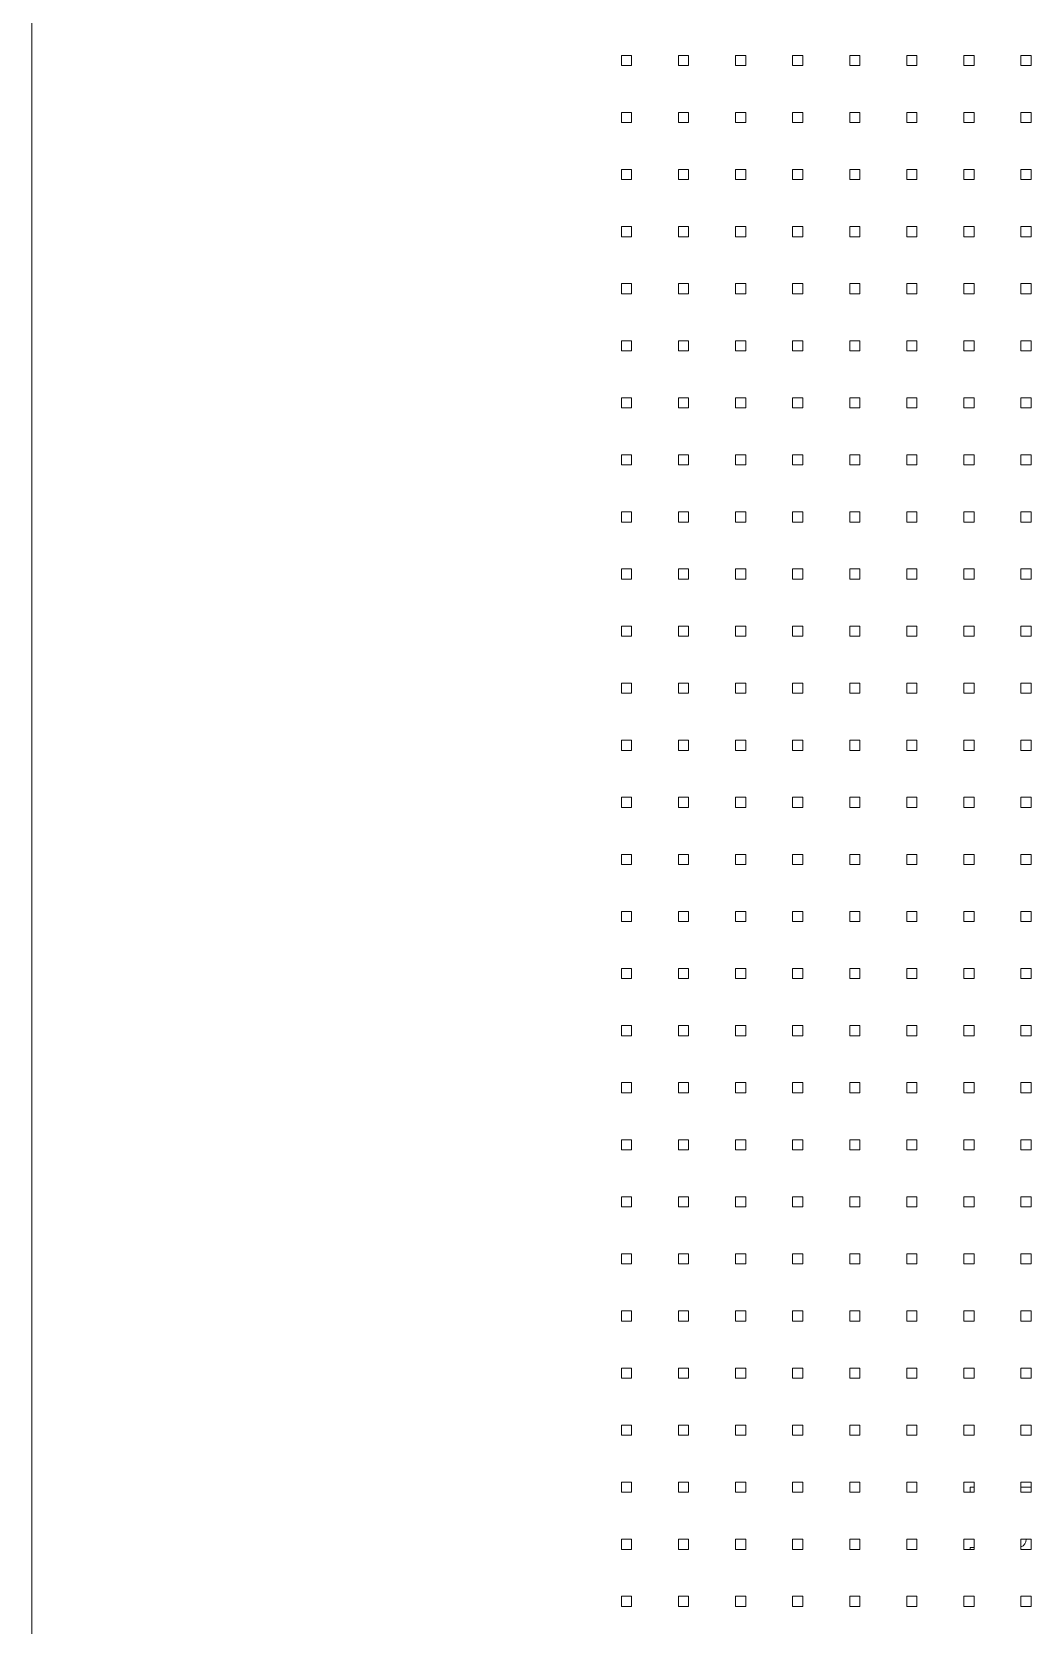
# Model space of a CAD drawing. Header units: millimetres. Extents: x 0 to 72, y -17 to 199.
# Drawn here: x 0 to 33.3, y 37.7 to 90.9 of the extents above; entities that cross this region are included whole.
import ezdxf

# ---------------------------------------------------------------- set-up
doc = ezdxf.new("R2010")
doc.units = ezdxf.units.MM
doc.layers.add('Visible (ANSI)', color=7, linetype='Continuous', lineweight=50)

msp = doc.modelspace()

# ---------------------------------------------------------------- linework, layer by layer
at = {"layer": 'Visible (ANSI)', "lineweight": 18}
for p, q in [((-0.001, 10.399), (-0.001, 198.76)), ((19.671, 89.767), (19.671, 90.105)), ((19.671, 90.105), (20.009, 90.105)), ((20.009, 90.105), (20.009, 89.767)), ((21.576, 89.767), (21.576, 90.105)), ((21.576, 90.105), (21.914, 90.105)), ((21.914, 90.105), (21.914, 89.767)), ((23.481, 89.767), (23.481, 90.105)), ((23.481, 90.105), (23.819, 90.105)), ((23.819, 90.105), (23.819, 89.767)), ((25.386, 89.767), (25.386, 90.105)), ((25.386, 90.105), (25.724, 90.105)), ((25.724, 90.105), (25.724, 89.767)), ((27.291, 89.767), (27.291, 90.105)), ((27.291, 90.105), (27.629, 90.105)), ((27.629, 90.105), (27.629, 89.767)), ((29.196, 89.767), (29.196, 90.105)), ((29.196, 90.105), (29.534, 90.105)), ((29.534, 90.105), (29.534, 89.767)), ((31.101, 89.767), (31.101, 90.105)), ((31.101, 90.105), (31.439, 90.105)), ((31.439, 90.105), (31.439, 89.767)), ((33.006, 89.767), (33.006, 90.105)), ((33.006, 90.105), (33.344, 90.105)), ((33.344, 90.105), (33.344, 89.767)), ((20.009, 89.767), (19.671, 89.767)), ((21.914, 89.767), (21.576, 89.767)), ((23.819, 89.767), (23.481, 89.767)), ((25.724, 89.767), (25.386, 89.767)), ((27.629, 89.767), (27.291, 89.767)), ((29.534, 89.767), (29.196, 89.767)), ((31.439, 89.767), (31.101, 89.767)), ((33.344, 89.767), (33.006, 89.767)), ((19.671, 87.862), (19.671, 88.2)), ((19.671, 88.2), (20.009, 88.2)), ((20.009, 87.862), (19.671, 87.862)), ((20.009, 88.2), (20.009, 87.862)), ((21.576, 87.862), (21.576, 88.2)), ((21.576, 88.2), (21.914, 88.2)), ((21.914, 87.862), (21.576, 87.862)), ((21.914, 88.2), (21.914, 87.862)), ((23.481, 87.862), (23.481, 88.2)), ((23.481, 88.2), (23.819, 88.2)), ((23.819, 87.862), (23.481, 87.862)), ((23.819, 88.2), (23.819, 87.862)), ((25.386, 87.862), (25.386, 88.2)), ((25.386, 88.2), (25.724, 88.2)), ((25.724, 87.862), (25.386, 87.862)), ((25.724, 88.2), (25.724, 87.862)), ((27.291, 87.862), (27.291, 88.2)), ((27.291, 88.2), (27.629, 88.2)), ((27.629, 87.862), (27.291, 87.862)), ((27.629, 88.2), (27.629, 87.862)), ((29.196, 87.862), (29.196, 88.2)), ((29.196, 88.2), (29.534, 88.2)), ((29.534, 87.862), (29.196, 87.862)), ((29.534, 88.2), (29.534, 87.862)), ((31.101, 87.862), (31.101, 88.2)), ((31.101, 88.2), (31.439, 88.2)), ((31.439, 87.862), (31.101, 87.862)), ((31.439, 88.2), (31.439, 87.862)), ((33.006, 87.862), (33.006, 88.2)), ((33.006, 88.2), (33.344, 88.2)), ((33.344, 87.862), (33.006, 87.862)), ((33.344, 88.2), (33.344, 87.862)), ((19.671, 85.957), (19.671, 86.295)), ((19.671, 86.295), (20.009, 86.295)), ((20.009, 86.295), (20.009, 85.957)), ((21.576, 85.957), (21.576, 86.295)), ((21.576, 86.295), (21.914, 86.295)), ((21.914, 86.295), (21.914, 85.957)), ((23.481, 85.957), (23.481, 86.295)), ((23.481, 86.295), (23.819, 86.295)), ((23.819, 86.295), (23.819, 85.957)), ((25.386, 85.957), (25.386, 86.295)), ((25.386, 86.295), (25.724, 86.295)), ((25.724, 86.295), (25.724, 85.957)), ((27.291, 85.957), (27.291, 86.295)), ((27.291, 86.295), (27.629, 86.295)), ((27.629, 86.295), (27.629, 85.957)), ((29.196, 85.957), (29.196, 86.295)), ((29.196, 86.295), (29.534, 86.295)), ((29.534, 86.295), (29.534, 85.957)), ((31.101, 85.957), (31.101, 86.295)), ((31.101, 86.295), (31.439, 86.295)), ((31.439, 86.295), (31.439, 85.957)), ((33.006, 85.957), (33.006, 86.295)), ((33.006, 86.295), (33.344, 86.295)), ((33.344, 86.295), (33.344, 85.957)), ((20.009, 85.957), (19.671, 85.957)), ((21.914, 85.957), (21.576, 85.957)), ((23.819, 85.957), (23.481, 85.957)), ((25.724, 85.957), (25.386, 85.957)), ((27.629, 85.957), (27.291, 85.957)), ((29.534, 85.957), (29.196, 85.957)), ((31.439, 85.957), (31.101, 85.957)), ((33.344, 85.957), (33.006, 85.957)), ((19.671, 84.052), (19.671, 84.39)), ((19.671, 84.39), (20.009, 84.39)), ((20.009, 84.052), (19.671, 84.052)), ((20.009, 84.39), (20.009, 84.052)), ((21.576, 84.052), (21.576, 84.39)), ((21.576, 84.39), (21.914, 84.39)), ((21.914, 84.052), (21.576, 84.052)), ((21.914, 84.39), (21.914, 84.052)), ((23.481, 84.052), (23.481, 84.39)), ((23.481, 84.39), (23.819, 84.39)), ((23.819, 84.052), (23.481, 84.052)), ((23.819, 84.39), (23.819, 84.052)), ((25.386, 84.052), (25.386, 84.39)), ((25.386, 84.39), (25.724, 84.39)), ((25.724, 84.052), (25.386, 84.052)), ((25.724, 84.39), (25.724, 84.052)), ((27.291, 84.052), (27.291, 84.39)), ((27.291, 84.39), (27.629, 84.39)), ((27.629, 84.052), (27.291, 84.052)), ((27.629, 84.39), (27.629, 84.052)), ((29.196, 84.052), (29.196, 84.39)), ((29.196, 84.39), (29.534, 84.39)), ((29.534, 84.052), (29.196, 84.052)), ((29.534, 84.39), (29.534, 84.052)), ((31.101, 84.052), (31.101, 84.39)), ((31.101, 84.39), (31.439, 84.39)), ((31.439, 84.052), (31.101, 84.052)), ((31.439, 84.39), (31.439, 84.052)), ((33.006, 84.052), (33.006, 84.39)), ((33.006, 84.39), (33.344, 84.39)), ((33.344, 84.052), (33.006, 84.052)), ((33.344, 84.39), (33.344, 84.052)), ((19.671, 82.147), (19.671, 82.485)), ((19.671, 82.485), (20.009, 82.485)), ((20.009, 82.485), (20.009, 82.147)), ((21.576, 82.147), (21.576, 82.485)), ((21.576, 82.485), (21.914, 82.485)), ((21.914, 82.485), (21.914, 82.147)), ((23.481, 82.147), (23.481, 82.485)), ((23.481, 82.485), (23.819, 82.485)), ((23.819, 82.485), (23.819, 82.147)), ((25.386, 82.147), (25.386, 82.485)), ((25.386, 82.485), (25.724, 82.485)), ((25.724, 82.485), (25.724, 82.147)), ((27.291, 82.147), (27.291, 82.485)), ((27.291, 82.485), (27.629, 82.485)), ((27.629, 82.485), (27.629, 82.147)), ((29.196, 82.147), (29.196, 82.485)), ((29.196, 82.485), (29.534, 82.485)), ((29.534, 82.485), (29.534, 82.147)), ((31.101, 82.147), (31.101, 82.485)), ((31.101, 82.485), (31.439, 82.485)), ((31.439, 82.485), (31.439, 82.147)), ((33.006, 82.147), (33.006, 82.485)), ((33.006, 82.485), (33.344, 82.485)), ((33.344, 82.485), (33.344, 82.147)), ((20.009, 82.147), (19.671, 82.147)), ((21.914, 82.147), (21.576, 82.147)), ((23.819, 82.147), (23.481, 82.147)), ((25.724, 82.147), (25.386, 82.147)), ((27.629, 82.147), (27.291, 82.147)), ((29.534, 82.147), (29.196, 82.147)), ((31.439, 82.147), (31.101, 82.147)), ((33.344, 82.147), (33.006, 82.147)), ((19.671, 80.242), (19.671, 80.58)), ((19.671, 80.58), (20.009, 80.58)), ((20.009, 80.58), (20.009, 80.242)), ((21.576, 80.242), (21.576, 80.58)), ((21.576, 80.58), (21.914, 80.58)), ((21.914, 80.58), (21.914, 80.242)), ((23.481, 80.242), (23.481, 80.58)), ((23.481, 80.58), (23.819, 80.58)), ((23.819, 80.58), (23.819, 80.242)), ((25.386, 80.242), (25.386, 80.58)), ((25.386, 80.58), (25.724, 80.58)), ((25.724, 80.58), (25.724, 80.242)), ((27.291, 80.242), (27.291, 80.58)), ((27.291, 80.58), (27.629, 80.58)), ((27.629, 80.58), (27.629, 80.242)), ((29.196, 80.242), (29.196, 80.58)), ((29.196, 80.58), (29.534, 80.58)), ((29.534, 80.58), (29.534, 80.242)), ((31.101, 80.242), (31.101, 80.58)), ((31.101, 80.58), (31.439, 80.58)), ((31.439, 80.58), (31.439, 80.242)), ((33.006, 80.242), (33.006, 80.58)), ((33.006, 80.58), (33.344, 80.58)), ((33.344, 80.58), (33.344, 80.242)), ((20.009, 80.242), (19.671, 80.242)), ((21.914, 80.242), (21.576, 80.242)), ((23.819, 80.242), (23.481, 80.242)), ((25.724, 80.242), (25.386, 80.242)), ((27.629, 80.242), (27.291, 80.242)), ((29.534, 80.242), (29.196, 80.242)), ((31.439, 80.242), (31.101, 80.242)), ((33.344, 80.242), (33.006, 80.242)), ((19.671, 78.337), (19.671, 78.675)), ((19.671, 78.675), (20.009, 78.675)), ((20.009, 78.337), (19.671, 78.337)), ((20.009, 78.675), (20.009, 78.337)), ((21.576, 78.337), (21.576, 78.675)), ((21.576, 78.675), (21.914, 78.675)), ((21.914, 78.337), (21.576, 78.337)), ((21.914, 78.675), (21.914, 78.337)), ((23.481, 78.337), (23.481, 78.675)), ((23.481, 78.675), (23.819, 78.675)), ((23.819, 78.337), (23.481, 78.337)), ((23.819, 78.675), (23.819, 78.337)), ((25.386, 78.337), (25.386, 78.675)), ((25.386, 78.675), (25.724, 78.675)), ((25.724, 78.337), (25.386, 78.337)), ((25.724, 78.675), (25.724, 78.337)), ((27.291, 78.337), (27.291, 78.675)), ((27.291, 78.675), (27.629, 78.675)), ((27.629, 78.337), (27.291, 78.337)), ((27.629, 78.675), (27.629, 78.337)), ((29.196, 78.337), (29.196, 78.675)), ((29.196, 78.675), (29.534, 78.675)), ((29.534, 78.337), (29.196, 78.337)), ((29.534, 78.675), (29.534, 78.337)), ((31.101, 78.337), (31.101, 78.675)), ((31.101, 78.675), (31.439, 78.675)), ((31.439, 78.337), (31.101, 78.337)), ((31.439, 78.675), (31.439, 78.337)), ((33.006, 78.337), (33.006, 78.675)), ((33.006, 78.675), (33.344, 78.675)), ((33.344, 78.337), (33.006, 78.337)), ((33.344, 78.675), (33.344, 78.337)), ((19.671, 76.432), (19.671, 76.77)), ((19.671, 76.77), (20.009, 76.77)), ((20.009, 76.77), (20.009, 76.432)), ((21.576, 76.432), (21.576, 76.77)), ((21.576, 76.77), (21.914, 76.77)), ((21.914, 76.77), (21.914, 76.432)), ((23.481, 76.432), (23.481, 76.77)), ((23.481, 76.77), (23.819, 76.77)), ((23.819, 76.77), (23.819, 76.432)), ((25.386, 76.432), (25.386, 76.77)), ((25.386, 76.77), (25.724, 76.77)), ((25.724, 76.77), (25.724, 76.432)), ((27.291, 76.432), (27.291, 76.77)), ((27.291, 76.77), (27.629, 76.77)), ((27.629, 76.77), (27.629, 76.432)), ((29.196, 76.432), (29.196, 76.77)), ((29.196, 76.77), (29.534, 76.77)), ((29.534, 76.77), (29.534, 76.432)), ((31.101, 76.432), (31.101, 76.77)), ((31.101, 76.77), (31.439, 76.77)), ((31.439, 76.77), (31.439, 76.432)), ((33.006, 76.432), (33.006, 76.77)), ((33.006, 76.77), (33.344, 76.77)), ((33.344, 76.77), (33.344, 76.432)), ((20.009, 76.432), (19.671, 76.432)), ((21.914, 76.432), (21.576, 76.432)), ((23.819, 76.432), (23.481, 76.432)), ((25.724, 76.432), (25.386, 76.432)), ((27.629, 76.432), (27.291, 76.432)), ((29.534, 76.432), (29.196, 76.432)), ((31.439, 76.432), (31.101, 76.432)), ((33.344, 76.432), (33.006, 76.432)), ((19.671, 74.527), (19.671, 74.865)), ((19.671, 74.865), (20.009, 74.865)), ((20.009, 74.527), (19.671, 74.527)), ((20.009, 74.865), (20.009, 74.527)), ((21.576, 74.527), (21.576, 74.865)), ((21.576, 74.865), (21.914, 74.865)), ((21.914, 74.527), (21.576, 74.527)), ((21.914, 74.865), (21.914, 74.527)), ((23.481, 74.527), (23.481, 74.865)), ((23.481, 74.865), (23.819, 74.865)), ((23.819, 74.527), (23.481, 74.527)), ((23.819, 74.865), (23.819, 74.527)), ((25.386, 74.527), (25.386, 74.865)), ((25.386, 74.865), (25.724, 74.865)), ((25.724, 74.527), (25.386, 74.527)), ((25.724, 74.865), (25.724, 74.527)), ((27.291, 74.527), (27.291, 74.865)), ((27.291, 74.865), (27.629, 74.865)), ((27.629, 74.527), (27.291, 74.527)), ((27.629, 74.865), (27.629, 74.527)), ((29.196, 74.527), (29.196, 74.865)), ((29.196, 74.865), (29.534, 74.865)), ((29.534, 74.527), (29.196, 74.527)), ((29.534, 74.865), (29.534, 74.527)), ((31.101, 74.527), (31.101, 74.865)), ((31.101, 74.865), (31.439, 74.865)), ((31.439, 74.527), (31.101, 74.527)), ((31.439, 74.865), (31.439, 74.527)), ((33.006, 74.527), (33.006, 74.865)), ((33.006, 74.865), (33.344, 74.865)), ((33.344, 74.527), (33.006, 74.527)), ((33.344, 74.865), (33.344, 74.527)), ((19.671, 72.622), (19.671, 72.96)), ((19.671, 72.96), (20.009, 72.96)), ((20.009, 72.96), (20.009, 72.622)), ((21.576, 72.622), (21.576, 72.96)), ((21.576, 72.96), (21.914, 72.96)), ((21.914, 72.96), (21.914, 72.622)), ((23.481, 72.622), (23.481, 72.96)), ((23.481, 72.96), (23.819, 72.96)), ((23.819, 72.96), (23.819, 72.622)), ((25.386, 72.622), (25.386, 72.96)), ((25.386, 72.96), (25.724, 72.96)), ((25.724, 72.96), (25.724, 72.622)), ((27.291, 72.622), (27.291, 72.96)), ((27.291, 72.96), (27.629, 72.96)), ((27.629, 72.96), (27.629, 72.622)), ((29.196, 72.622), (29.196, 72.96)), ((29.196, 72.96), (29.534, 72.96)), ((29.534, 72.96), (29.534, 72.622)), ((31.101, 72.622), (31.101, 72.96)), ((31.101, 72.96), (31.439, 72.96)), ((31.439, 72.96), (31.439, 72.622)), ((33.006, 72.622), (33.006, 72.96)), ((33.006, 72.96), (33.344, 72.96)), ((33.344, 72.96), (33.344, 72.622)), ((20.009, 72.622), (19.671, 72.622)), ((21.914, 72.622), (21.576, 72.622)), ((23.819, 72.622), (23.481, 72.622)), ((25.724, 72.622), (25.386, 72.622)), ((27.629, 72.622), (27.291, 72.622)), ((29.534, 72.622), (29.196, 72.622)), ((31.439, 72.622), (31.101, 72.622)), ((33.344, 72.622), (33.006, 72.622)), ((19.671, 70.717), (19.671, 71.055)), ((19.671, 71.055), (20.009, 71.055)), ((20.009, 71.055), (20.009, 70.717)), ((21.576, 70.717), (21.576, 71.055)), ((21.576, 71.055), (21.914, 71.055)), ((21.914, 71.055), (21.914, 70.717)), ((23.481, 70.717), (23.481, 71.055)), ((23.481, 71.055), (23.819, 71.055)), ((23.819, 71.055), (23.819, 70.717)), ((25.386, 70.717), (25.386, 71.055)), ((25.386, 71.055), (25.724, 71.055)), ((25.724, 71.055), (25.724, 70.717)), ((27.291, 70.717), (27.291, 71.055)), ((27.291, 71.055), (27.629, 71.055)), ((27.629, 71.055), (27.629, 70.717)), ((29.196, 70.717), (29.196, 71.055)), ((29.196, 71.055), (29.534, 71.055)), ((29.534, 71.055), (29.534, 70.717)), ((31.101, 70.717), (31.101, 71.055)), ((31.101, 71.055), (31.439, 71.055)), ((31.439, 71.055), (31.439, 70.717)), ((33.006, 70.717), (33.006, 71.055)), ((33.006, 71.055), (33.344, 71.055)), ((33.344, 71.055), (33.344, 70.717)), ((20.009, 70.717), (19.671, 70.717)), ((21.914, 70.717), (21.576, 70.717)), ((23.819, 70.717), (23.481, 70.717)), ((25.724, 70.717), (25.386, 70.717)), ((27.629, 70.717), (27.291, 70.717)), ((29.534, 70.717), (29.196, 70.717)), ((31.439, 70.717), (31.101, 70.717)), ((33.344, 70.717), (33.006, 70.717)), ((19.671, 68.812), (19.671, 69.15)), ((19.671, 69.15), (20.009, 69.15)), ((20.009, 69.15), (20.009, 68.812)), ((21.576, 68.812), (21.576, 69.15)), ((21.576, 69.15), (21.914, 69.15)), ((21.914, 69.15), (21.914, 68.812)), ((23.481, 68.812), (23.481, 69.15)), ((23.481, 69.15), (23.819, 69.15)), ((23.819, 69.15), (23.819, 68.812)), ((25.386, 68.812), (25.386, 69.15)), ((25.386, 69.15), (25.724, 69.15)), ((25.724, 69.15), (25.724, 68.812)), ((27.291, 68.812), (27.291, 69.15)), ((27.291, 69.15), (27.629, 69.15)), ((27.629, 69.15), (27.629, 68.812)), ((29.196, 68.812), (29.196, 69.15)), ((29.196, 69.15), (29.534, 69.15)), ((29.534, 69.15), (29.534, 68.812)), ((31.101, 68.812), (31.101, 69.15)), ((31.101, 69.15), (31.439, 69.15)), ((31.439, 69.15), (31.439, 68.812)), ((33.006, 68.812), (33.006, 69.15)), ((33.006, 69.15), (33.344, 69.15)), ((33.344, 69.15), (33.344, 68.812)), ((20.009, 68.812), (19.671, 68.812)), ((21.914, 68.812), (21.576, 68.812)), ((23.819, 68.812), (23.481, 68.812)), ((25.724, 68.812), (25.386, 68.812)), ((27.629, 68.812), (27.291, 68.812)), ((29.534, 68.812), (29.196, 68.812)), ((31.439, 68.812), (31.101, 68.812)), ((33.344, 68.812), (33.006, 68.812)), ((19.671, 66.907), (19.671, 67.245)), ((19.671, 67.245), (20.009, 67.245)), ((20.009, 67.245), (20.009, 66.907)), ((21.576, 66.907), (21.576, 67.245)), ((21.576, 67.245), (21.914, 67.245)), ((21.914, 67.245), (21.914, 66.907)), ((23.481, 66.907), (23.481, 67.245)), ((23.481, 67.245), (23.819, 67.245)), ((23.819, 67.245), (23.819, 66.907)), ((25.386, 66.907), (25.386, 67.245)), ((25.386, 67.245), (25.724, 67.245)), ((25.724, 67.245), (25.724, 66.907)), ((27.291, 66.907), (27.291, 67.245)), ((27.291, 67.245), (27.629, 67.245)), ((27.629, 67.245), (27.629, 66.907)), ((29.196, 66.907), (29.196, 67.245)), ((29.196, 67.245), (29.534, 67.245)), ((29.534, 67.245), (29.534, 66.907)), ((31.101, 66.907), (31.101, 67.245)), ((31.101, 67.245), (31.439, 67.245)), ((31.439, 67.245), (31.439, 66.907)), ((33.006, 66.907), (33.006, 67.245)), ((33.006, 67.245), (33.344, 67.245)), ((33.344, 67.245), (33.344, 66.907)), ((20.009, 66.907), (19.671, 66.907)), ((21.914, 66.907), (21.576, 66.907)), ((23.819, 66.907), (23.481, 66.907)), ((25.724, 66.907), (25.386, 66.907)), ((27.629, 66.907), (27.291, 66.907)), ((29.534, 66.907), (29.196, 66.907)), ((31.439, 66.907), (31.101, 66.907)), ((33.344, 66.907), (33.006, 66.907)), ((19.671, 65.002), (19.671, 65.34)), ((19.671, 65.34), (20.009, 65.34)), ((20.009, 65.002), (19.671, 65.002)), ((20.009, 65.34), (20.009, 65.002)), ((21.576, 65.002), (21.576, 65.34)), ((21.576, 65.34), (21.914, 65.34)), ((21.914, 65.002), (21.576, 65.002)), ((21.914, 65.34), (21.914, 65.002)), ((23.481, 65.002), (23.481, 65.34)), ((23.481, 65.34), (23.819, 65.34)), ((23.819, 65.002), (23.481, 65.002)), ((23.819, 65.34), (23.819, 65.002)), ((25.386, 65.002), (25.386, 65.34)), ((25.386, 65.34), (25.724, 65.34)), ((25.724, 65.002), (25.386, 65.002)), ((25.724, 65.34), (25.724, 65.002)), ((27.291, 65.002), (27.291, 65.34)), ((27.291, 65.34), (27.629, 65.34)), ((27.629, 65.002), (27.291, 65.002)), ((27.629, 65.34), (27.629, 65.002)), ((29.196, 65.002), (29.196, 65.34)), ((29.196, 65.34), (29.534, 65.34)), ((29.534, 65.002), (29.196, 65.002)), ((29.534, 65.34), (29.534, 65.002)), ((31.101, 65.002), (31.101, 65.34)), ((31.101, 65.34), (31.439, 65.34)), ((31.439, 65.002), (31.101, 65.002)), ((31.439, 65.34), (31.439, 65.002)), ((33.006, 65.002), (33.006, 65.34)), ((33.006, 65.34), (33.344, 65.34)), ((33.344, 65.002), (33.006, 65.002)), ((33.344, 65.34), (33.344, 65.002)), ((19.671, 63.097), (19.671, 63.435)), ((19.671, 63.435), (20.009, 63.435)), ((20.009, 63.435), (20.009, 63.097)), ((21.576, 63.097), (21.576, 63.435)), ((21.576, 63.435), (21.914, 63.435)), ((21.914, 63.435), (21.914, 63.097)), ((23.481, 63.097), (23.481, 63.435)), ((23.481, 63.435), (23.819, 63.435)), ((23.819, 63.435), (23.819, 63.097)), ((25.386, 63.097), (25.386, 63.435)), ((25.386, 63.435), (25.724, 63.435)), ((25.724, 63.435), (25.724, 63.097)), ((27.291, 63.097), (27.291, 63.435)), ((27.291, 63.435), (27.629, 63.435)), ((27.629, 63.435), (27.629, 63.097)), ((29.196, 63.097), (29.196, 63.435)), ((29.196, 63.435), (29.534, 63.435)), ((29.534, 63.435), (29.534, 63.097)), ((31.101, 63.097), (31.101, 63.435)), ((31.101, 63.435), (31.439, 63.435)), ((31.439, 63.435), (31.439, 63.097)), ((33.006, 63.097), (33.006, 63.435)), ((33.006, 63.435), (33.344, 63.435)), ((33.344, 63.435), (33.344, 63.097)), ((20.009, 63.097), (19.671, 63.097)), ((21.914, 63.097), (21.576, 63.097)), ((23.819, 63.097), (23.481, 63.097)), ((25.724, 63.097), (25.386, 63.097)), ((27.629, 63.097), (27.291, 63.097)), ((29.534, 63.097), (29.196, 63.097)), ((31.439, 63.097), (31.101, 63.097)), ((33.344, 63.097), (33.006, 63.097)), ((19.671, 61.192), (19.671, 61.53)), ((19.671, 61.53), (20.009, 61.53)), ((20.009, 61.192), (19.671, 61.192)), ((20.009, 61.53), (20.009, 61.192)), ((21.576, 61.192), (21.576, 61.53)), ((21.576, 61.53), (21.914, 61.53)), ((21.914, 61.192), (21.576, 61.192)), ((21.914, 61.53), (21.914, 61.192)), ((23.481, 61.192), (23.481, 61.53)), ((23.481, 61.53), (23.819, 61.53)), ((23.819, 61.192), (23.481, 61.192)), ((23.819, 61.53), (23.819, 61.192)), ((25.386, 61.192), (25.386, 61.53)), ((25.386, 61.53), (25.724, 61.53)), ((25.724, 61.192), (25.386, 61.192)), ((25.724, 61.53), (25.724, 61.192)), ((27.291, 61.192), (27.291, 61.53)), ((27.291, 61.53), (27.629, 61.53)), ((27.629, 61.192), (27.291, 61.192)), ((27.629, 61.53), (27.629, 61.192)), ((29.196, 61.192), (29.196, 61.53)), ((29.196, 61.53), (29.534, 61.53)), ((29.534, 61.192), (29.196, 61.192)), ((29.534, 61.53), (29.534, 61.192)), ((31.101, 61.192), (31.101, 61.53)), ((31.101, 61.53), (31.439, 61.53)), ((31.439, 61.192), (31.101, 61.192)), ((31.439, 61.53), (31.439, 61.192)), ((33.006, 61.192), (33.006, 61.53)), ((33.006, 61.53), (33.344, 61.53)), ((33.344, 61.192), (33.006, 61.192)), ((33.344, 61.53), (33.344, 61.192)), ((19.671, 59.287), (19.671, 59.625)), ((19.671, 59.625), (20.009, 59.625)), ((20.009, 59.625), (20.009, 59.287)), ((21.576, 59.287), (21.576, 59.625)), ((21.576, 59.625), (21.914, 59.625)), ((21.914, 59.625), (21.914, 59.287)), ((23.481, 59.287), (23.481, 59.625)), ((23.481, 59.625), (23.819, 59.625)), ((23.819, 59.625), (23.819, 59.287)), ((25.386, 59.287), (25.386, 59.625)), ((25.386, 59.625), (25.724, 59.625)), ((25.724, 59.625), (25.724, 59.287)), ((27.291, 59.287), (27.291, 59.625)), ((27.291, 59.625), (27.629, 59.625)), ((27.629, 59.625), (27.629, 59.287)), ((29.196, 59.287), (29.196, 59.625)), ((29.196, 59.625), (29.534, 59.625)), ((29.534, 59.625), (29.534, 59.287)), ((31.101, 59.287), (31.101, 59.625)), ((31.101, 59.625), (31.439, 59.625)), ((31.439, 59.625), (31.439, 59.287)), ((33.006, 59.287), (33.006, 59.625)), ((33.006, 59.625), (33.344, 59.625)), ((33.344, 59.625), (33.344, 59.287)), ((20.009, 59.287), (19.671, 59.287)), ((21.914, 59.287), (21.576, 59.287)), ((23.819, 59.287), (23.481, 59.287)), ((25.724, 59.287), (25.386, 59.287)), ((27.629, 59.287), (27.291, 59.287)), ((29.534, 59.287), (29.196, 59.287)), ((31.439, 59.287), (31.101, 59.287)), ((33.344, 59.287), (33.006, 59.287)), ((19.671, 57.382), (19.671, 57.72)), ((19.671, 57.72), (20.009, 57.72)), ((20.009, 57.72), (20.009, 57.382)), ((21.576, 57.382), (21.576, 57.72)), ((21.576, 57.72), (21.914, 57.72)), ((21.914, 57.72), (21.914, 57.382)), ((23.481, 57.382), (23.481, 57.72)), ((23.481, 57.72), (23.819, 57.72)), ((23.819, 57.72), (23.819, 57.382)), ((25.386, 57.382), (25.386, 57.72)), ((25.386, 57.72), (25.724, 57.72)), ((25.724, 57.72), (25.724, 57.382)), ((27.291, 57.382), (27.291, 57.72)), ((27.291, 57.72), (27.629, 57.72)), ((27.629, 57.72), (27.629, 57.382)), ((29.196, 57.382), (29.196, 57.72)), ((29.196, 57.72), (29.534, 57.72)), ((29.534, 57.72), (29.534, 57.382)), ((31.101, 57.382), (31.101, 57.72)), ((31.101, 57.72), (31.439, 57.72)), ((31.439, 57.72), (31.439, 57.382)), ((33.006, 57.382), (33.006, 57.72)), ((33.006, 57.72), (33.344, 57.72)), ((33.344, 57.72), (33.344, 57.382)), ((20.009, 57.382), (19.671, 57.382)), ((21.914, 57.382), (21.576, 57.382)), ((23.819, 57.382), (23.481, 57.382)), ((25.724, 57.382), (25.386, 57.382)), ((27.629, 57.382), (27.291, 57.382)), ((29.534, 57.382), (29.196, 57.382)), ((31.439, 57.382), (31.101, 57.382)), ((33.344, 57.382), (33.006, 57.382)), ((19.671, 55.477), (19.671, 55.815)), ((19.671, 55.815), (20.009, 55.815)), ((20.009, 55.477), (19.671, 55.477)), ((20.009, 55.815), (20.009, 55.477)), ((21.576, 55.477), (21.576, 55.815)), ((21.576, 55.815), (21.914, 55.815)), ((21.914, 55.477), (21.576, 55.477)), ((21.914, 55.815), (21.914, 55.477)), ((23.481, 55.477), (23.481, 55.815)), ((23.481, 55.815), (23.819, 55.815)), ((23.819, 55.477), (23.481, 55.477)), ((23.819, 55.815), (23.819, 55.477)), ((25.386, 55.477), (25.386, 55.815)), ((25.386, 55.815), (25.724, 55.815)), ((25.724, 55.477), (25.386, 55.477)), ((25.724, 55.815), (25.724, 55.477)), ((27.291, 55.477), (27.291, 55.815)), ((27.291, 55.815), (27.629, 55.815)), ((27.629, 55.477), (27.291, 55.477)), ((27.629, 55.815), (27.629, 55.477)), ((29.196, 55.477), (29.196, 55.815)), ((29.196, 55.815), (29.534, 55.815)), ((29.534, 55.477), (29.196, 55.477)), ((29.534, 55.815), (29.534, 55.477)), ((31.101, 55.477), (31.101, 55.815)), ((31.101, 55.815), (31.439, 55.815)), ((31.439, 55.477), (31.101, 55.477)), ((31.439, 55.815), (31.439, 55.477)), ((33.006, 55.477), (33.006, 55.815)), ((33.006, 55.815), (33.344, 55.815)), ((33.344, 55.477), (33.006, 55.477)), ((33.344, 55.815), (33.344, 55.477)), ((19.671, 53.572), (19.671, 53.91)), ((19.671, 53.91), (20.009, 53.91)), ((20.009, 53.91), (20.009, 53.572)), ((21.576, 53.572), (21.576, 53.91)), ((21.576, 53.91), (21.914, 53.91)), ((21.914, 53.91), (21.914, 53.572)), ((23.481, 53.572), (23.481, 53.91)), ((23.481, 53.91), (23.819, 53.91)), ((23.819, 53.91), (23.819, 53.572)), ((25.386, 53.572), (25.386, 53.91)), ((25.386, 53.91), (25.724, 53.91)), ((25.724, 53.91), (25.724, 53.572)), ((27.291, 53.572), (27.291, 53.91)), ((27.291, 53.91), (27.629, 53.91)), ((27.629, 53.91), (27.629, 53.572)), ((29.196, 53.572), (29.196, 53.91)), ((29.196, 53.91), (29.534, 53.91)), ((29.534, 53.91), (29.534, 53.572)), ((31.101, 53.572), (31.101, 53.91)), ((31.101, 53.91), (31.439, 53.91)), ((31.439, 53.91), (31.439, 53.572)), ((33.006, 53.572), (33.006, 53.91)), ((33.006, 53.91), (33.344, 53.91)), ((33.344, 53.91), (33.344, 53.572)), ((20.009, 53.572), (19.671, 53.572)), ((21.914, 53.572), (21.576, 53.572)), ((23.819, 53.572), (23.481, 53.572)), ((25.724, 53.572), (25.386, 53.572)), ((27.629, 53.572), (27.291, 53.572)), ((29.534, 53.572), (29.196, 53.572)), ((31.439, 53.572), (31.101, 53.572)), ((33.344, 53.572), (33.006, 53.572)), ((19.671, 51.667), (19.671, 52.005)), ((19.671, 52.005), (20.009, 52.005)), ((20.009, 51.667), (19.671, 51.667)), ((20.009, 52.005), (20.009, 51.667)), ((21.576, 51.667), (21.576, 52.005)), ((21.576, 52.005), (21.914, 52.005)), ((21.914, 51.667), (21.576, 51.667)), ((21.914, 52.005), (21.914, 51.667)), ((23.481, 51.667), (23.481, 52.005)), ((23.481, 52.005), (23.819, 52.005)), ((23.819, 51.667), (23.481, 51.667)), ((23.819, 52.005), (23.819, 51.667)), ((25.386, 51.667), (25.386, 52.005)), ((25.386, 52.005), (25.724, 52.005)), ((25.724, 51.667), (25.386, 51.667)), ((25.724, 52.005), (25.724, 51.667)), ((27.291, 51.667), (27.291, 52.005)), ((27.291, 52.005), (27.629, 52.005)), ((27.629, 51.667), (27.291, 51.667)), ((27.629, 52.005), (27.629, 51.667)), ((29.196, 51.667), (29.196, 52.005)), ((29.196, 52.005), (29.534, 52.005)), ((29.534, 51.667), (29.196, 51.667)), ((29.534, 52.005), (29.534, 51.667)), ((31.101, 51.667), (31.101, 52.005)), ((31.101, 52.005), (31.439, 52.005)), ((31.439, 51.667), (31.101, 51.667)), ((31.439, 52.005), (31.439, 51.667)), ((33.006, 51.667), (33.006, 52.005)), ((33.006, 52.005), (33.344, 52.005)), ((33.344, 51.667), (33.006, 51.667)), ((33.344, 52.005), (33.344, 51.667)), ((19.671, 49.762), (19.671, 50.1)), ((19.671, 50.1), (20.009, 50.1)), ((20.009, 50.1), (20.009, 49.762)), ((21.576, 49.762), (21.576, 50.1)), ((21.576, 50.1), (21.914, 50.1)), ((21.914, 50.1), (21.914, 49.762)), ((23.481, 49.762), (23.481, 50.1)), ((23.481, 50.1), (23.819, 50.1)), ((23.819, 50.1), (23.819, 49.762)), ((25.386, 49.762), (25.386, 50.1)), ((25.386, 50.1), (25.724, 50.1)), ((25.724, 50.1), (25.724, 49.762)), ((27.291, 49.762), (27.291, 50.1)), ((27.291, 50.1), (27.629, 50.1)), ((27.629, 50.1), (27.629, 49.762)), ((29.196, 49.762), (29.196, 50.1)), ((29.196, 50.1), (29.534, 50.1)), ((29.534, 50.1), (29.534, 49.762)), ((31.101, 49.762), (31.101, 50.1)), ((31.101, 50.1), (31.439, 50.1)), ((31.439, 50.1), (31.439, 49.762)), ((33.006, 49.762), (33.006, 50.1)), ((33.006, 50.1), (33.344, 50.1)), ((33.344, 50.1), (33.344, 49.762)), ((20.009, 49.762), (19.671, 49.762)), ((21.914, 49.762), (21.576, 49.762)), ((23.819, 49.762), (23.481, 49.762)), ((25.724, 49.762), (25.386, 49.762)), ((27.629, 49.762), (27.291, 49.762)), ((29.534, 49.762), (29.196, 49.762)), ((31.439, 49.762), (31.101, 49.762)), ((33.344, 49.762), (33.006, 49.762)), ((19.671, 47.857), (19.671, 48.195)), ((19.671, 48.195), (20.009, 48.195)), ((20.009, 48.195), (20.009, 47.857)), ((21.576, 47.857), (21.576, 48.195)), ((21.576, 48.195), (21.914, 48.195)), ((21.914, 48.195), (21.914, 47.857)), ((23.481, 47.857), (23.481, 48.195)), ((23.481, 48.195), (23.819, 48.195)), ((23.819, 48.195), (23.819, 47.857)), ((25.386, 47.857), (25.386, 48.195)), ((25.386, 48.195), (25.724, 48.195)), ((25.724, 48.195), (25.724, 47.857)), ((27.291, 47.857), (27.291, 48.195)), ((27.291, 48.195), (27.629, 48.195)), ((27.629, 48.195), (27.629, 47.857)), ((29.196, 47.857), (29.196, 48.195)), ((29.196, 48.195), (29.534, 48.195)), ((29.534, 48.195), (29.534, 47.857)), ((31.101, 47.857), (31.101, 48.195)), ((31.101, 48.195), (31.439, 48.195)), ((31.439, 48.195), (31.439, 47.857)), ((33.006, 47.857), (33.006, 48.195)), ((33.006, 48.195), (33.344, 48.195)), ((33.344, 48.195), (33.344, 47.857)), ((20.009, 47.857), (19.671, 47.857)), ((21.914, 47.857), (21.576, 47.857)), ((23.819, 47.857), (23.481, 47.857)), ((25.724, 47.857), (25.386, 47.857)), ((27.629, 47.857), (27.291, 47.857)), ((29.534, 47.857), (29.196, 47.857)), ((31.439, 47.857), (31.101, 47.857)), ((33.344, 47.857), (33.006, 47.857)), ((19.671, 45.952), (19.671, 46.29)), ((19.671, 46.29), (20.009, 46.29)), ((20.009, 46.29), (20.009, 45.952)), ((21.576, 45.952), (21.576, 46.29)), ((21.576, 46.29), (21.914, 46.29)), ((21.914, 46.29), (21.914, 45.952)), ((23.481, 45.952), (23.481, 46.29)), ((23.481, 46.29), (23.819, 46.29)), ((23.819, 46.29), (23.819, 45.952)), ((25.386, 45.952), (25.386, 46.29)), ((25.386, 46.29), (25.724, 46.29)), ((25.724, 46.29), (25.724, 45.952)), ((27.291, 45.952), (27.291, 46.29)), ((27.291, 46.29), (27.629, 46.29)), ((27.629, 46.29), (27.629, 45.952)), ((29.196, 45.952), (29.196, 46.29)), ((29.196, 46.29), (29.534, 46.29)), ((29.534, 46.29), (29.534, 45.952)), ((31.101, 45.952), (31.101, 46.29)), ((31.101, 46.29), (31.439, 46.29)), ((31.439, 46.29), (31.439, 45.952)), ((33.006, 45.952), (33.006, 46.29)), ((33.006, 46.29), (33.344, 46.29)), ((33.344, 46.29), (33.344, 45.952)), ((20.009, 45.952), (19.671, 45.952)), ((21.914, 45.952), (21.576, 45.952)), ((23.819, 45.952), (23.481, 45.952)), ((25.724, 45.952), (25.386, 45.952)), ((27.629, 45.952), (27.291, 45.952)), ((29.534, 45.952), (29.196, 45.952)), ((31.439, 45.952), (31.101, 45.952)), ((33.344, 45.952), (33.006, 45.952)), ((19.671, 44.047), (19.671, 44.385)), ((19.671, 44.385), (20.009, 44.385)), ((20.009, 44.385), (20.009, 44.047)), ((21.576, 44.047), (21.576, 44.385)), ((21.576, 44.385), (21.914, 44.385)), ((21.914, 44.385), (21.914, 44.047)), ((23.481, 44.047), (23.481, 44.385)), ((23.481, 44.385), (23.819, 44.385)), ((23.819, 44.385), (23.819, 44.047)), ((25.386, 44.047), (25.386, 44.385)), ((25.386, 44.385), (25.724, 44.385)), ((25.724, 44.385), (25.724, 44.047)), ((27.291, 44.047), (27.291, 44.385)), ((27.291, 44.385), (27.629, 44.385)), ((27.629, 44.385), (27.629, 44.047)), ((29.196, 44.047), (29.196, 44.385)), ((29.196, 44.385), (29.534, 44.385)), ((29.534, 44.385), (29.534, 44.047)), ((31.101, 44.047), (31.101, 44.385)), ((31.101, 44.385), (31.439, 44.385)), ((31.439, 44.385), (31.439, 44.047)), ((33.006, 44.047), (33.006, 44.385)), ((33.006, 44.385), (33.344, 44.385)), ((33.344, 44.385), (33.344, 44.047)), ((20.009, 44.047), (19.671, 44.047)), ((21.914, 44.047), (21.576, 44.047)), ((23.819, 44.047), (23.481, 44.047)), ((25.724, 44.047), (25.386, 44.047)), ((27.629, 44.047), (27.291, 44.047)), ((29.534, 44.047), (29.196, 44.047)), ((31.439, 44.047), (31.101, 44.047)), ((33.344, 44.047), (33.006, 44.047)), ((19.671, 42.142), (19.671, 42.48)), ((19.671, 42.48), (20.009, 42.48)), ((20.009, 42.142), (19.671, 42.142)), ((20.009, 42.48), (20.009, 42.142)), ((21.576, 42.142), (21.576, 42.48)), ((21.576, 42.48), (21.914, 42.48)), ((21.914, 42.142), (21.576, 42.142)), ((21.914, 42.48), (21.914, 42.142)), ((23.481, 42.142), (23.481, 42.48)), ((23.481, 42.48), (23.819, 42.48)), ((23.819, 42.142), (23.481, 42.142)), ((23.819, 42.48), (23.819, 42.142)), ((25.386, 42.142), (25.386, 42.48)), ((25.386, 42.48), (25.724, 42.48)), ((25.724, 42.142), (25.386, 42.142)), ((25.724, 42.48), (25.724, 42.142)), ((27.291, 42.142), (27.291, 42.48)), ((27.291, 42.48), (27.629, 42.48)), ((27.629, 42.142), (27.291, 42.142)), ((27.629, 42.48), (27.629, 42.142)), ((29.196, 42.142), (29.196, 42.48)), ((29.196, 42.48), (29.534, 42.48)), ((29.534, 42.142), (29.196, 42.142)), ((29.534, 42.48), (29.534, 42.142)), ((31.101, 42.142), (31.101, 42.48)), ((31.101, 42.48), (31.439, 42.48)), ((31.439, 42.142), (31.101, 42.142)), ((31.439, 42.316), (31.311, 42.316)), ((31.311, 42.316), (31.311, 42.142)), ((31.439, 42.48), (31.439, 42.142)), ((33.006, 42.142), (33.006, 42.48)), ((33.006, 42.48), (33.344, 42.48)), ((33.344, 42.316), (33.006, 42.316)), ((33.344, 42.142), (33.006, 42.142)), ((33.344, 42.48), (33.344, 42.142)), ((19.671, 40.237), (19.671, 40.575)), ((19.671, 40.575), (20.009, 40.575)), ((20.009, 40.575), (20.009, 40.237)), ((21.576, 40.237), (21.576, 40.575)), ((21.576, 40.575), (21.914, 40.575)), ((21.914, 40.575), (21.914, 40.237)), ((23.481, 40.237), (23.481, 40.575)), ((23.481, 40.575), (23.819, 40.575)), ((23.819, 40.575), (23.819, 40.237)), ((25.386, 40.237), (25.386, 40.575)), ((25.386, 40.575), (25.724, 40.575)), ((25.724, 40.575), (25.724, 40.237)), ((27.291, 40.237), (27.291, 40.575)), ((27.291, 40.575), (27.629, 40.575)), ((27.629, 40.575), (27.629, 40.237)), ((29.196, 40.237), (29.196, 40.575)), ((29.196, 40.575), (29.534, 40.575)), ((29.534, 40.575), (29.534, 40.237)), ((31.101, 40.237), (31.101, 40.575)), ((31.101, 40.575), (31.439, 40.575)), ((31.439, 40.575), (31.439, 40.237)), ((33.006, 40.237), (33.006, 40.575)), ((33.006, 40.575), (33.344, 40.575)), ((33.344, 40.575), (33.344, 40.237)), ((20.009, 40.237), (19.671, 40.237)), ((21.914, 40.237), (21.576, 40.237)), ((23.819, 40.237), (23.481, 40.237)), ((25.724, 40.237), (25.386, 40.237)), ((27.629, 40.237), (27.291, 40.237)), ((29.534, 40.237), (29.196, 40.237)), ((31.439, 40.237), (31.101, 40.237)), ((31.439, 40.303), (31.311, 40.303)), ((31.311, 40.303), (31.311, 40.237)), ((33.344, 40.237), (33.006, 40.237)), ((19.671, 38.332), (19.671, 38.67)), ((19.671, 38.67), (20.009, 38.67)), ((20.009, 38.332), (19.671, 38.332)), ((20.009, 38.67), (20.009, 38.332)), ((21.576, 38.332), (21.576, 38.67)), ((21.576, 38.67), (21.914, 38.67)), ((21.914, 38.332), (21.576, 38.332)), ((21.914, 38.67), (21.914, 38.332)), ((23.481, 38.332), (23.481, 38.67)), ((23.481, 38.67), (23.819, 38.67)), ((23.819, 38.332), (23.481, 38.332)), ((23.819, 38.67), (23.819, 38.332)), ((25.386, 38.332), (25.386, 38.67)), ((25.386, 38.67), (25.724, 38.67)), ((25.724, 38.332), (25.386, 38.332)), ((25.724, 38.67), (25.724, 38.332)), ((27.291, 38.332), (27.291, 38.67)), ((27.291, 38.67), (27.629, 38.67)), ((27.629, 38.332), (27.291, 38.332)), ((27.629, 38.67), (27.629, 38.332)), ((29.196, 38.332), (29.196, 38.67)), ((29.196, 38.67), (29.534, 38.67)), ((29.534, 38.332), (29.196, 38.332)), ((29.534, 38.67), (29.534, 38.332)), ((31.101, 38.332), (31.101, 38.67)), ((31.101, 38.67), (31.439, 38.67)), ((31.439, 38.332), (31.101, 38.332)), ((31.439, 38.67), (31.439, 38.332)), ((33.006, 38.332), (33.006, 38.67)), ((33.006, 38.67), (33.344, 38.67)), ((33.344, 38.332), (33.006, 38.332)), ((33.344, 38.67), (33.344, 38.332))]:
    msp.add_line(p, q, dxfattribs=at)
msp.add_arc((32.924, 40.557), 0.254, 288.9849, 3.9956, dxfattribs=at)

doc.saveas('drawing.dxf')
